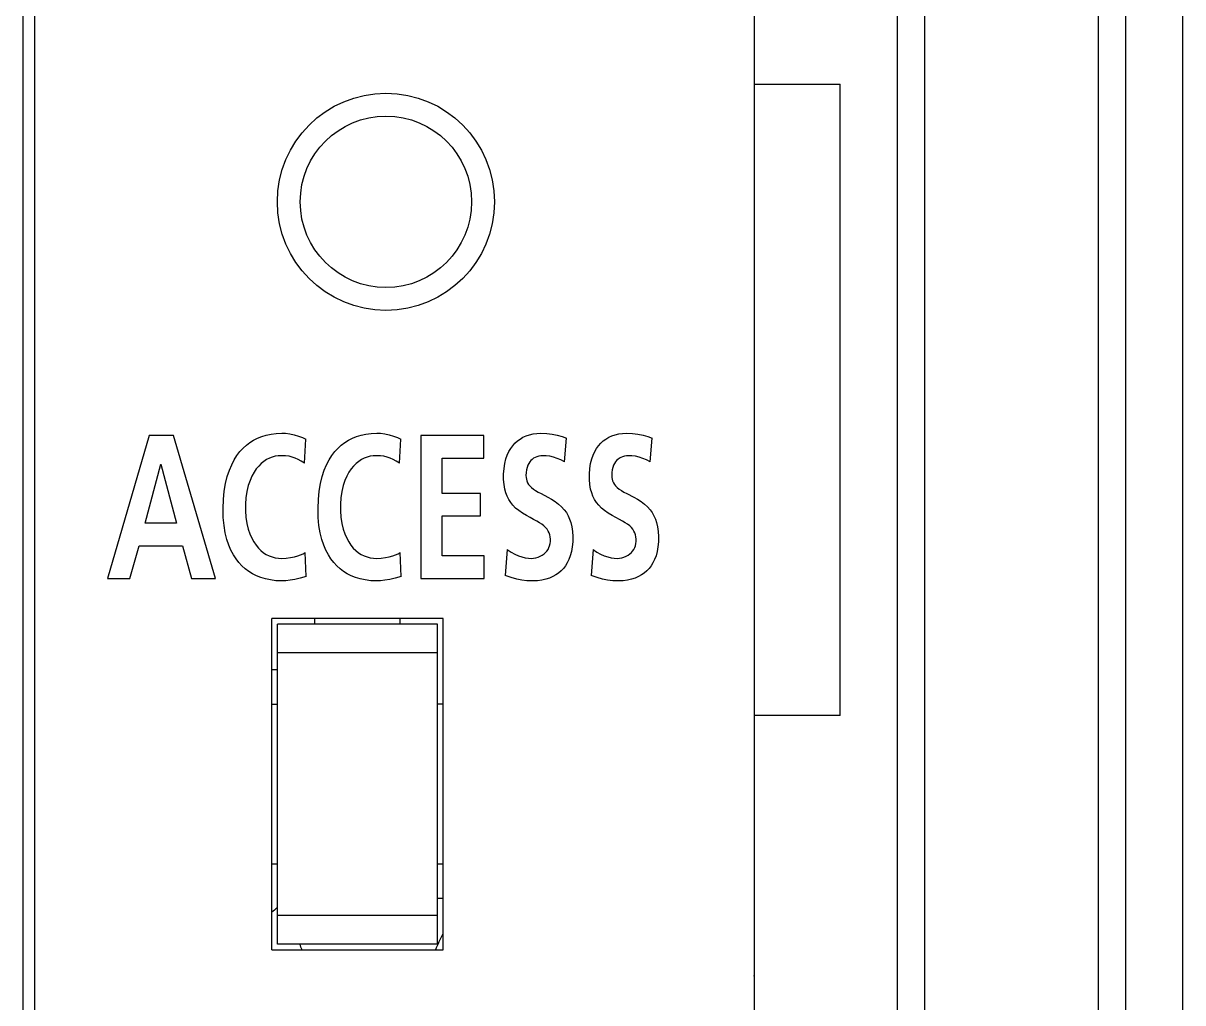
# Model space of a CAD drawing. Extents: x 0 to 563, y 0 to 379.
# Drawn here: x 543.12 to 563.42, y 200.25 to 217.39 of the extents above; entities that cross this region are included whole.
import ezdxf

# ---------------------------------------------------------------- set-up
doc = ezdxf.new("R2010")
doc.units = 0
doc.header["$LTSCALE"] = 32.67
doc.layers.get('0').update_dxf_attribs({"linetype": 'CONTINUOUS'})

msp = doc.modelspace()

# ---------------------------------------------------------------- linework, layer by layer
at = {"color": 7, "linetype": 'CONTINUOUS'}
for p, q in [((563.418, 116.562), (563.418, 251.584)), ((562.418, 117.573), (562.418, 250.573)), ((558.898, 246.573), (558.898, 121.573)), ((561.937, 246.573), (561.937, 121.573)), ((558.418, 245.073), (558.418, 123.073)), ((555.918, 126.073), (555.918, 242.073)), ((543.118, 139.073), (543.118, 237.573)), ((543.318, 237.673), (543.318, 139.073)), ((555.918, 216.323), (557.418, 216.323)), ((557.418, 205.273), (557.418, 216.323)), ((545.324, 210.172), (544.595, 207.673)), ((545.747, 210.172), (545.324, 210.172)), ((546.482, 207.673), (545.747, 210.172)), ((547.151, 210.093), (547.219, 210.128)), ((547.219, 210.128), (547.293, 210.157)), ((547.293, 210.157), (547.372, 210.181)), ((547.372, 210.181), (547.457, 210.199)), ((547.457, 210.199), (547.547, 210.211)), ((547.547, 210.211), (547.644, 210.215)), ((547.644, 210.215), (547.712, 210.212)), ((547.712, 210.212), (547.786, 210.203)), ((547.786, 210.203), (547.863, 210.187)), ((547.863, 210.187), (547.938, 210.165)), ((547.938, 210.165), (548.007, 210.14)), ((548.007, 210.14), (548.068, 210.111)), ((548.041, 209.689), (548.068, 210.111)), ((548.812, 210.093), (548.881, 210.128)), ((548.881, 210.128), (548.955, 210.157)), ((548.955, 210.157), (549.034, 210.181)), ((549.034, 210.181), (549.118, 210.199)), ((549.118, 210.199), (549.209, 210.211)), ((549.209, 210.211), (549.306, 210.215)), ((549.306, 210.215), (549.374, 210.212)), ((549.374, 210.212), (549.448, 210.203)), ((549.448, 210.203), (549.525, 210.187)), ((549.525, 210.187), (549.6, 210.165)), ((549.6, 210.165), (549.669, 210.14)), ((549.669, 210.14), (549.729, 210.111)), ((549.703, 209.689), (549.729, 210.111)), ((551.183, 210.172), (550.079, 210.172)), ((550.079, 210.172), (550.079, 207.673)), ((551.183, 209.778), (551.183, 210.172)), ((551.77, 210.078), (551.816, 210.112)), ((551.816, 210.112), (551.866, 210.142)), ((551.866, 210.142), (551.921, 210.167)), ((551.921, 210.167), (551.98, 210.187)), ((551.98, 210.187), (552.043, 210.202)), ((552.043, 210.202), (552.11, 210.211)), ((552.11, 210.211), (552.182, 210.215)), ((552.182, 210.215), (552.284, 210.211)), ((552.284, 210.211), (552.379, 210.199)), ((552.379, 210.199), (552.468, 210.181)), ((552.468, 210.181), (552.552, 210.156)), ((552.552, 210.156), (552.629, 210.125)), ((552.594, 209.714), (552.629, 210.125)), ((553.271, 210.078), (553.318, 210.112)), ((553.318, 210.112), (553.368, 210.142)), ((553.368, 210.142), (553.422, 210.167)), ((553.422, 210.167), (553.481, 210.187)), ((553.481, 210.187), (553.544, 210.202)), ((553.544, 210.202), (553.611, 210.211)), ((553.611, 210.211), (553.683, 210.215)), ((553.683, 210.215), (553.786, 210.211)), ((553.786, 210.211), (553.88, 210.199)), ((553.88, 210.199), (553.97, 210.181)), ((553.97, 210.181), (554.053, 210.156)), ((554.053, 210.156), (554.131, 210.125)), ((554.096, 209.714), (554.131, 210.125)), ((546.912, 209.892), (546.967, 209.952)), ((546.967, 209.952), (547.025, 210.005)), ((547.025, 210.005), (547.086, 210.052)), ((547.086, 210.052), (547.151, 210.093)), ((548.574, 209.892), (548.629, 209.952)), ((548.629, 209.952), (548.687, 210.005)), ((548.687, 210.005), (548.748, 210.052)), ((548.748, 210.052), (548.812, 210.093)), ((551.62, 209.892), (551.652, 209.947)), ((551.652, 209.947), (551.688, 209.996)), ((551.688, 209.996), (551.727, 210.039)), ((551.727, 210.039), (551.77, 210.078)), ((553.122, 209.892), (553.154, 209.947)), ((553.154, 209.947), (553.189, 209.996)), ((553.189, 209.996), (553.229, 210.039)), ((553.229, 210.039), (553.271, 210.078)), ((546.768, 209.663), (546.812, 209.748)), ((546.812, 209.748), (546.86, 209.824)), ((546.86, 209.824), (546.912, 209.892)), ((547.33, 209.722), (547.284, 209.685)), ((547.377, 209.753), (547.33, 209.722)), ((547.427, 209.777), (547.377, 209.753)), ((547.477, 209.796), (547.427, 209.777)), ((547.529, 209.81), (547.477, 209.796)), ((547.582, 209.818), (547.529, 209.81)), ((547.636, 209.821), (547.582, 209.818)), ((547.708, 209.818), (547.636, 209.821)), ((547.771, 209.81), (547.708, 209.818)), ((547.827, 209.797), (547.771, 209.81)), ((547.88, 209.78), (547.827, 209.797)), ((547.932, 209.756), (547.88, 209.78)), ((547.986, 209.726), (547.932, 209.756)), ((548.041, 209.689), (547.986, 209.726)), ((548.429, 209.663), (548.474, 209.748)), ((548.474, 209.748), (548.522, 209.824)), ((548.522, 209.824), (548.574, 209.892)), ((548.992, 209.722), (548.946, 209.685)), ((549.039, 209.753), (548.992, 209.722)), ((549.089, 209.777), (549.039, 209.753)), ((549.139, 209.796), (549.089, 209.777)), ((549.191, 209.81), (549.139, 209.796)), ((549.244, 209.818), (549.191, 209.81)), ((549.298, 209.821), (549.244, 209.818)), ((549.37, 209.818), (549.298, 209.821)), ((549.433, 209.81), (549.37, 209.818)), ((549.489, 209.797), (549.433, 209.81)), ((549.542, 209.78), (549.489, 209.797)), ((549.594, 209.756), (549.542, 209.78)), ((549.648, 209.726), (549.594, 209.756)), ((549.703, 209.689), (549.648, 209.726)), ((550.454, 209.778), (551.183, 209.778)), ((550.454, 209.162), (550.454, 209.778)), ((551.549, 209.684), (551.569, 209.763)), ((551.569, 209.763), (551.592, 209.831)), ((551.592, 209.831), (551.62, 209.892)), ((551.985, 209.713), (551.967, 209.685)), ((552.005, 209.737), (551.985, 209.713)), ((552.028, 209.757), (552.005, 209.737)), ((552.053, 209.775), (552.028, 209.757)), ((552.081, 209.791), (552.053, 209.775)), ((552.111, 209.803), (552.081, 209.791)), ((552.144, 209.813), (552.111, 209.803)), ((552.178, 209.819), (552.144, 209.813)), ((552.214, 209.821), (552.178, 209.819)), ((552.274, 209.818), (552.214, 209.821)), ((552.336, 209.81), (552.274, 209.818)), ((552.4, 209.795), (552.336, 209.81)), ((552.465, 209.774), (552.4, 209.795)), ((552.53, 209.747), (552.465, 209.774)), ((552.594, 209.714), (552.53, 209.747)), ((553.051, 209.684), (553.07, 209.763)), ((553.07, 209.763), (553.094, 209.831)), ((553.094, 209.831), (553.122, 209.892)), ((553.486, 209.713), (553.469, 209.685)), ((553.506, 209.737), (553.486, 209.713)), ((553.529, 209.757), (553.506, 209.737)), ((553.554, 209.775), (553.529, 209.757)), ((553.582, 209.791), (553.554, 209.775)), ((553.612, 209.803), (553.582, 209.791)), ((553.645, 209.813), (553.612, 209.803)), ((553.679, 209.819), (553.645, 209.813)), ((553.715, 209.821), (553.679, 209.819)), ((553.775, 209.818), (553.715, 209.821)), ((553.837, 209.81), (553.775, 209.818)), ((553.902, 209.795), (553.837, 209.81)), ((553.967, 209.774), (553.902, 209.795)), ((554.031, 209.747), (553.967, 209.774)), ((554.096, 209.714), (554.031, 209.747)), ((545.254, 208.64), (545.525, 209.671)), ((545.525, 209.671), (545.53, 209.671)), ((545.53, 209.671), (545.801, 208.64)), ((546.691, 209.459), (546.727, 209.567)), ((546.727, 209.567), (546.768, 209.663)), ((547.159, 209.53), (547.122, 209.463)), ((547.198, 209.589), (547.159, 209.53)), ((547.24, 209.64), (547.198, 209.589)), ((547.284, 209.685), (547.24, 209.64)), ((548.353, 209.459), (548.389, 209.567)), ((548.389, 209.567), (548.429, 209.663)), ((548.821, 209.53), (548.784, 209.463)), ((548.86, 209.589), (548.821, 209.53)), ((548.902, 209.64), (548.86, 209.589)), ((548.946, 209.685), (548.902, 209.64)), ((551.528, 209.498), (551.535, 209.595)), ((551.528, 209.403), (551.528, 209.498)), ((551.535, 209.595), (551.549, 209.684)), ((551.921, 209.528), (551.919, 209.474)), ((551.928, 209.575), (551.921, 209.528)), ((551.938, 209.617), (551.928, 209.575)), ((551.951, 209.654), (551.938, 209.617)), ((551.967, 209.685), (551.951, 209.654)), ((553.03, 209.498), (553.037, 209.595)), ((553.03, 209.403), (553.03, 209.498)), ((553.037, 209.595), (553.051, 209.684)), ((553.422, 209.528), (553.42, 209.474)), ((553.429, 209.575), (553.422, 209.528)), ((553.439, 209.617), (553.429, 209.575)), ((553.453, 209.654), (553.439, 209.617)), ((553.469, 209.685), (553.453, 209.654)), ((546.638, 209.201), (546.661, 209.336)), ((546.661, 209.336), (546.691, 209.459)), ((547.059, 209.297), (547.035, 209.196)), ((547.089, 209.386), (547.059, 209.297)), ((547.122, 209.463), (547.089, 209.386)), ((548.299, 209.201), (548.323, 209.336)), ((548.323, 209.336), (548.353, 209.459)), ((548.721, 209.297), (548.697, 209.196)), ((548.751, 209.386), (548.721, 209.297)), ((548.784, 209.463), (548.751, 209.386)), ((551.536, 209.314), (551.528, 209.403)), ((551.55, 209.237), (551.536, 209.314)), ((551.919, 209.474), (551.921, 209.441)), ((551.921, 209.441), (551.926, 209.409)), ((551.926, 209.409), (551.935, 209.378)), ((551.935, 209.378), (551.948, 209.348)), ((551.948, 209.348), (551.965, 209.319)), ((551.965, 209.319), (551.988, 209.291)), ((553.037, 209.314), (553.03, 209.403)), ((553.051, 209.237), (553.037, 209.314)), ((553.42, 209.474), (553.422, 209.441)), ((553.422, 209.441), (553.427, 209.409)), ((553.427, 209.409), (553.436, 209.378)), ((553.436, 209.378), (553.449, 209.348)), ((553.449, 209.348), (553.467, 209.319)), ((553.467, 209.319), (553.489, 209.291)), ((546.623, 209.052), (546.638, 209.201)), ((547.035, 209.196), (547.018, 209.086)), ((548.285, 209.052), (548.299, 209.201)), ((548.697, 209.196), (548.68, 209.086)), ((551.121, 209.162), (550.454, 209.162)), ((551.121, 208.769), (551.121, 209.162)), ((551.568, 209.17), (551.55, 209.237)), ((551.591, 209.11), (551.568, 209.17)), ((551.619, 209.055), (551.591, 209.11)), ((551.988, 209.291), (552.016, 209.264)), ((552.016, 209.264), (552.049, 209.237)), ((552.049, 209.237), (552.088, 209.211)), ((552.088, 209.211), (552.133, 209.184)), ((552.133, 209.184), (552.184, 209.157)), ((552.184, 209.157), (552.304, 209.095)), ((552.304, 209.095), (552.369, 209.059)), ((553.07, 209.17), (553.051, 209.237)), ((553.092, 209.11), (553.07, 209.17)), ((553.12, 209.055), (553.092, 209.11)), ((553.489, 209.291), (553.517, 209.264)), ((553.517, 209.264), (553.551, 209.237)), ((553.551, 209.237), (553.59, 209.211)), ((553.59, 209.211), (553.634, 209.184)), ((553.634, 209.184), (553.685, 209.157)), ((553.685, 209.157), (553.805, 209.095)), ((553.805, 209.095), (553.87, 209.059)), ((546.617, 208.895), (546.623, 209.052)), ((546.621, 208.741), (546.617, 208.895)), ((547.018, 209.086), (547.01, 208.972)), ((547.01, 208.972), (547.01, 208.856)), ((548.279, 208.895), (548.285, 209.052)), ((548.283, 208.741), (548.279, 208.895)), ((548.68, 209.086), (548.672, 208.972)), ((548.672, 208.972), (548.672, 208.856)), ((551.652, 209.003), (551.619, 209.055)), ((551.691, 208.953), (551.652, 209.003)), ((551.738, 208.905), (551.691, 208.953)), ((551.794, 208.859), (551.738, 208.905)), ((552.369, 209.059), (552.432, 209.018)), ((552.432, 209.018), (552.491, 208.974)), ((552.491, 208.974), (552.544, 208.926)), ((552.544, 208.926), (552.59, 208.876)), ((553.153, 209.003), (553.12, 209.055)), ((553.193, 208.953), (553.153, 209.003)), ((553.24, 208.905), (553.193, 208.953)), ((553.295, 208.859), (553.24, 208.905)), ((553.87, 209.059), (553.934, 209.018)), ((553.934, 209.018), (553.993, 208.974)), ((553.993, 208.974), (554.046, 208.926)), ((554.046, 208.926), (554.091, 208.876)), ((546.634, 208.598), (546.621, 208.741)), ((547.01, 208.856), (547.018, 208.743)), ((547.018, 208.743), (547.035, 208.636)), ((548.296, 208.598), (548.283, 208.741)), ((548.672, 208.856), (548.68, 208.743)), ((548.68, 208.743), (548.697, 208.636)), ((550.454, 208.769), (551.121, 208.769)), ((550.454, 208.067), (550.454, 208.769)), ((551.858, 208.815), (551.794, 208.859)), ((551.926, 208.774), (551.858, 208.815)), ((551.992, 208.738), (551.926, 208.774)), ((552.053, 208.706), (551.992, 208.738)), ((552.108, 208.677), (552.053, 208.706)), ((552.59, 208.876), (552.627, 208.824)), ((552.627, 208.824), (552.658, 208.77)), ((552.658, 208.77), (552.684, 208.713)), ((552.684, 208.713), (552.706, 208.649)), ((553.359, 208.815), (553.295, 208.859)), ((553.427, 208.774), (553.359, 208.815)), ((553.494, 208.738), (553.427, 208.774)), ((553.554, 208.706), (553.494, 208.738)), ((553.609, 208.677), (553.554, 208.706)), ((554.091, 208.876), (554.129, 208.824)), ((554.129, 208.824), (554.16, 208.77)), ((554.16, 208.77), (554.185, 208.713)), ((554.185, 208.713), (554.207, 208.649)), ((545.801, 208.64), (545.254, 208.64)), ((546.656, 208.471), (546.634, 208.598)), ((547.035, 208.636), (547.058, 208.538)), ((547.058, 208.538), (547.087, 208.452)), ((548.318, 208.471), (548.296, 208.598)), ((548.697, 208.636), (548.72, 208.538)), ((548.72, 208.538), (548.749, 208.452)), ((552.156, 208.648), (552.108, 208.677)), ((552.198, 208.62), (552.156, 208.648)), ((552.234, 208.592), (552.198, 208.62)), ((552.264, 208.563), (552.234, 208.592)), ((552.289, 208.534), (552.264, 208.563)), ((552.309, 208.503), (552.289, 208.534)), ((552.324, 208.471), (552.309, 208.503)), ((552.706, 208.649), (552.723, 208.576)), ((552.723, 208.576), (552.734, 208.495)), ((552.734, 208.495), (552.739, 208.408)), ((553.657, 208.648), (553.609, 208.677)), ((553.699, 208.62), (553.657, 208.648)), ((553.735, 208.592), (553.699, 208.62)), ((553.765, 208.563), (553.735, 208.592)), ((553.79, 208.534), (553.765, 208.563)), ((553.81, 208.503), (553.79, 208.534)), ((553.826, 208.471), (553.81, 208.503)), ((554.207, 208.649), (554.224, 208.576)), ((554.224, 208.576), (554.235, 208.495)), ((554.235, 208.495), (554.24, 208.408)), ((546.684, 208.357), (546.656, 208.471)), ((546.717, 208.256), (546.684, 208.357)), ((547.087, 208.452), (547.12, 208.377)), ((547.12, 208.377), (547.155, 208.312)), ((547.155, 208.312), (547.194, 208.255)), ((548.346, 208.357), (548.318, 208.471)), ((548.379, 208.256), (548.346, 208.357)), ((548.749, 208.452), (548.782, 208.377)), ((548.782, 208.377), (548.817, 208.312)), ((548.817, 208.312), (548.856, 208.255)), ((552.336, 208.437), (552.324, 208.471)), ((552.334, 208.246), (552.342, 208.282)), ((552.344, 208.4), (552.336, 208.437)), ((552.342, 208.282), (552.347, 208.321)), ((552.347, 208.362), (552.344, 208.4)), ((552.347, 208.321), (552.347, 208.362)), ((552.737, 208.316), (552.729, 208.226)), ((552.739, 208.408), (552.737, 208.316)), ((553.838, 208.437), (553.826, 208.471)), ((553.835, 208.246), (553.844, 208.282)), ((553.845, 208.4), (553.838, 208.437)), ((553.844, 208.282), (553.848, 208.321)), ((553.849, 208.362), (553.845, 208.4)), ((553.848, 208.321), (553.849, 208.362)), ((554.239, 208.316), (554.23, 208.226)), ((554.24, 208.408), (554.239, 208.316)), ((544.983, 207.673), (545.147, 208.246)), ((545.147, 208.246), (545.905, 208.246)), ((545.905, 208.246), (546.066, 207.673)), ((546.755, 208.166), (546.717, 208.256)), ((546.798, 208.086), (546.755, 208.166)), ((546.844, 208.014), (546.798, 208.086)), ((547.194, 208.255), (547.235, 208.205)), ((547.235, 208.205), (547.279, 208.161)), ((547.279, 208.161), (547.325, 208.124)), ((547.325, 208.124), (547.374, 208.093)), ((547.374, 208.093), (547.424, 208.068)), ((547.924, 208.068), (547.975, 208.086)), ((547.975, 208.086), (548.018, 208.106)), ((548.018, 208.106), (548.054, 208.128)), ((548.07, 207.709), (548.054, 208.128)), ((548.417, 208.166), (548.379, 208.256)), ((548.46, 208.086), (548.417, 208.166)), ((548.506, 208.014), (548.46, 208.086)), ((548.856, 208.255), (548.897, 208.205)), ((548.897, 208.205), (548.941, 208.161)), ((548.941, 208.161), (548.987, 208.124)), ((548.987, 208.124), (549.035, 208.093)), ((549.035, 208.093), (549.086, 208.068)), ((549.586, 208.068), (549.637, 208.086)), ((549.637, 208.086), (549.68, 208.106)), ((549.68, 208.106), (549.716, 208.128)), ((549.732, 207.709), (549.716, 208.128)), ((551.592, 208.178), (551.557, 207.727)), ((551.592, 208.178), (551.659, 208.133)), ((551.659, 208.133), (551.724, 208.098)), ((551.724, 208.098), (551.788, 208.07)), ((552.17, 208.06), (552.205, 208.079)), ((552.205, 208.079), (552.236, 208.101)), ((552.236, 208.101), (552.263, 208.126)), ((552.263, 208.126), (552.286, 208.152)), ((552.286, 208.152), (552.305, 208.181)), ((552.305, 208.181), (552.321, 208.212)), ((552.321, 208.212), (552.334, 208.246)), ((552.714, 208.143), (552.694, 208.07)), ((552.729, 208.226), (552.714, 208.143)), ((553.093, 208.178), (553.058, 207.727)), ((553.093, 208.178), (553.161, 208.133)), ((553.161, 208.133), (553.226, 208.098)), ((553.226, 208.098), (553.289, 208.07)), ((553.672, 208.06), (553.706, 208.079)), ((553.706, 208.079), (553.737, 208.101)), ((553.737, 208.101), (553.764, 208.126)), ((553.764, 208.126), (553.787, 208.152)), ((553.787, 208.152), (553.807, 208.181)), ((553.807, 208.181), (553.823, 208.212)), ((553.823, 208.212), (553.835, 208.246)), ((554.216, 208.143), (554.196, 208.07)), ((554.23, 208.226), (554.216, 208.143)), ((546.893, 207.95), (546.844, 208.014)), ((546.947, 207.892), (546.893, 207.95)), ((547.004, 207.84), (546.947, 207.892)), ((547.424, 208.068), (547.476, 208.049)), ((547.476, 208.049), (547.531, 208.035)), ((547.531, 208.035), (547.587, 208.027)), ((547.587, 208.027), (547.644, 208.024)), ((547.644, 208.024), (547.721, 208.027)), ((547.721, 208.027), (547.798, 208.038)), ((547.798, 208.038), (547.865, 208.052)), ((547.865, 208.052), (547.924, 208.068)), ((548.555, 207.95), (548.506, 208.014)), ((548.609, 207.892), (548.555, 207.95)), ((548.666, 207.84), (548.609, 207.892)), ((549.086, 208.068), (549.138, 208.049)), ((549.138, 208.049), (549.193, 208.035)), ((549.193, 208.035), (549.248, 208.027)), ((549.248, 208.027), (549.306, 208.024)), ((549.306, 208.024), (549.383, 208.027)), ((549.383, 208.027), (549.459, 208.038)), ((549.459, 208.038), (549.527, 208.052)), ((549.527, 208.052), (549.586, 208.068)), ((551.188, 208.067), (550.454, 208.067)), ((551.188, 207.673), (551.188, 208.067)), ((551.788, 208.07), (551.849, 208.049)), ((551.849, 208.049), (551.908, 208.034)), ((551.908, 208.034), (551.963, 208.026)), ((551.963, 208.026), (552.015, 208.024)), ((552.015, 208.024), (552.054, 208.026)), ((552.054, 208.026), (552.093, 208.033)), ((552.093, 208.033), (552.133, 208.044)), ((552.133, 208.044), (552.17, 208.06)), ((552.61, 207.896), (552.574, 207.849)), ((552.642, 207.948), (552.61, 207.896)), ((552.67, 208.006), (552.642, 207.948)), ((552.694, 208.07), (552.67, 208.006)), ((553.289, 208.07), (553.351, 208.049)), ((553.351, 208.049), (553.409, 208.034)), ((553.409, 208.034), (553.465, 208.026)), ((553.465, 208.026), (553.517, 208.024)), ((553.517, 208.024), (553.555, 208.026)), ((553.555, 208.026), (553.595, 208.033)), ((553.595, 208.033), (553.634, 208.044)), ((553.634, 208.044), (553.672, 208.06)), ((554.111, 207.896), (554.075, 207.849)), ((554.143, 207.948), (554.111, 207.896)), ((554.172, 208.006), (554.143, 207.948)), ((554.196, 208.07), (554.172, 208.006)), ((544.595, 207.673), (544.983, 207.673)), ((546.066, 207.673), (546.482, 207.673)), ((547.065, 207.794), (547.004, 207.84)), ((547.13, 207.754), (547.065, 207.794)), ((547.2, 207.719), (547.13, 207.754)), ((547.275, 207.689), (547.2, 207.719)), ((547.357, 207.664), (547.275, 207.689)), ((547.968, 207.679), (547.874, 207.656)), ((548.07, 207.709), (547.968, 207.679)), ((548.727, 207.794), (548.666, 207.84)), ((548.792, 207.754), (548.727, 207.794)), ((548.862, 207.719), (548.792, 207.754)), ((548.937, 207.689), (548.862, 207.719)), ((549.019, 207.664), (548.937, 207.689)), ((549.63, 207.679), (549.536, 207.656)), ((549.732, 207.709), (549.63, 207.679)), ((550.079, 207.673), (551.188, 207.673)), ((551.663, 207.691), (551.557, 207.727)), ((551.759, 207.663), (551.663, 207.691)), ((552.33, 207.68), (552.266, 207.659)), ((552.388, 207.705), (552.33, 207.68)), ((552.441, 207.734), (552.388, 207.705)), ((552.489, 207.768), (552.441, 207.734)), ((552.534, 207.806), (552.489, 207.768)), ((552.574, 207.849), (552.534, 207.806)), ((553.165, 207.691), (553.058, 207.727)), ((553.261, 207.663), (553.165, 207.691)), ((553.831, 207.68), (553.768, 207.659)), ((553.889, 207.705), (553.831, 207.68)), ((553.942, 207.734), (553.889, 207.705)), ((553.991, 207.768), (553.942, 207.734)), ((554.035, 207.806), (553.991, 207.768)), ((554.075, 207.849), (554.035, 207.806)), ((547.445, 207.646), (547.357, 207.664)), ((547.541, 207.634), (547.445, 207.646)), ((547.644, 207.63), (547.541, 207.634)), ((547.713, 207.633), (547.644, 207.63)), ((547.79, 207.641), (547.713, 207.633)), ((547.874, 207.656), (547.79, 207.641)), ((549.107, 207.646), (549.019, 207.664)), ((549.203, 207.634), (549.107, 207.646)), ((549.306, 207.63), (549.203, 207.634)), ((549.375, 207.633), (549.306, 207.63)), ((549.451, 207.641), (549.375, 207.633)), ((549.536, 207.656), (549.451, 207.641)), ((551.847, 207.645), (551.759, 207.663)), ((551.936, 207.634), (551.847, 207.645)), ((552.037, 207.63), (551.936, 207.634)), ((552.12, 207.634), (552.037, 207.63)), ((552.197, 207.644), (552.12, 207.634)), ((552.266, 207.659), (552.197, 207.644)), ((553.349, 207.645), (553.261, 207.663)), ((553.438, 207.634), (553.349, 207.645)), ((553.538, 207.63), (553.438, 207.634)), ((553.622, 207.634), (553.538, 207.63)), ((553.698, 207.644), (553.622, 207.634)), ((553.768, 207.659), (553.698, 207.644)), ((550.468, 206.973), (547.468, 206.973)), ((547.468, 201.173), (547.468, 206.973)), ((550.368, 206.873), (547.568, 206.873)), ((547.568, 201.273), (547.568, 206.873)), ((548.218, 206.973), (548.218, 206.873)), ((549.718, 206.873), (549.718, 206.973)), ((550.368, 201.273), (550.368, 206.873)), ((550.468, 201.173), (550.468, 206.973)), ((550.368, 206.373), (547.568, 206.373)), ((547.568, 206.073), (547.468, 206.073)), ((547.468, 205.473), (547.568, 205.473)), ((550.468, 205.473), (550.368, 205.473)), ((557.418, 205.273), (555.918, 205.273)), ((547.568, 202.673), (547.468, 202.673)), ((550.468, 202.673), (550.368, 202.673)), ((550.468, 202.073), (550.368, 202.073)), ((550.368, 201.773), (547.568, 201.773)), ((547.468, 201.173), (550.468, 201.173)), ((550.368, 201.273), (547.568, 201.273))]:
    msp.add_line(p, q, dxfattribs=at)
for radius in [1.9, 1.5]:
    msp.add_circle((549.468, 214.263), radius, dxfattribs=at)
for centre, radius, start, end in [((548.118, 201.073), 1, 123.3983, 130.5602), ((545.668, 200.273), 2.5, 40.5003, 40.7239), ((552.668, 200.273), 2.5, 151.7373, 158.8998), ((545.668, 200.273), 2.5, 21.1169, 23.5948), ((555.418, 200.673), 0.5, 0, 5.819)]:
    msp.add_arc(centre, radius, start, end, dxfattribs=at)

doc.saveas('drawing.dxf')
